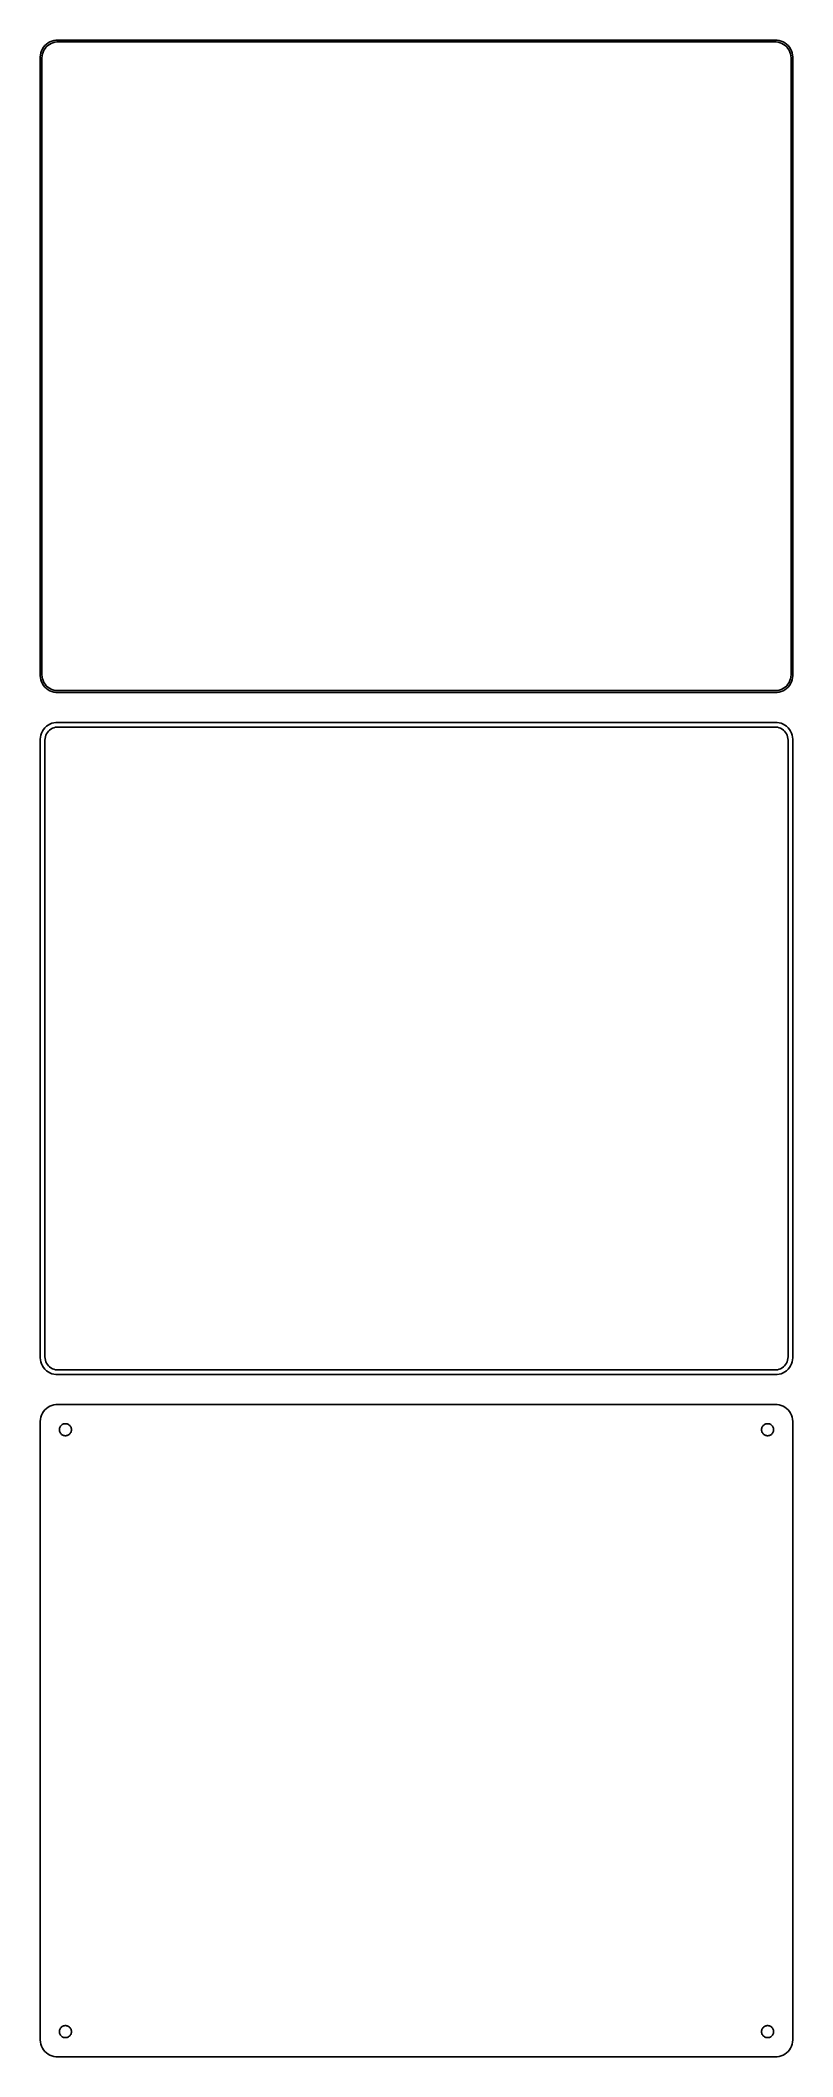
# Model space of a CAD drawing. Header units: metres. Extents: x -112 to 112, y 311 to 913.
import ezdxf

# ---------------------------------------------------------------- set-up
doc = ezdxf.new("R2010")
doc.units = ezdxf.units.M

msp = doc.modelspace()

# ---------------------------------------------------------------- linework, layer by layer
for p, q in [((-111.882, 910.909), (-112.149, 910.341)), ((-111.545, 911.439), (-111.882, 910.909)), ((-111.666, 909.999), (-111.412, 910.538)), ((-111.145, 911.923), (-111.545, 911.439)), ((-111.412, 910.538), (-111.093, 911.042)), ((-110.687, 912.353), (-111.145, 911.923)), ((-111.093, 911.042), (-110.713, 911.502)), ((-110.713, 911.502), (-110.278, 911.91)), ((-110.179, 912.722), (-110.687, 912.353)), ((-110.278, 911.91), (-109.795, 912.261)), ((-109.629, 913.024), (-110.179, 912.722)), ((-109.795, 912.261), (-109.272, 912.548)), ((-109.045, 913.255), (-109.629, 913.024)), ((-109.272, 912.548), (-108.718, 912.768)), ((-108.437, 913.411), (-109.045, 913.255)), ((-108.718, 912.768), (-108.14, 912.916)), ((-107.814, 913.49), (-108.437, 913.411)), ((-108.14, 912.916), (-107.548, 912.991)), ((107.814, 913.49), (-107.814, 913.49)), ((-107.548, 912.991), (107.548, 912.991)), ((107.548, 912.991), (108.14, 912.916)), ((108.437, 913.411), (107.814, 913.49)), ((108.14, 912.916), (108.718, 912.768)), ((109.045, 913.255), (108.437, 913.411)), ((108.718, 912.768), (109.272, 912.548)), ((109.629, 913.024), (109.045, 913.255)), ((109.272, 912.548), (109.795, 912.261)), ((110.179, 912.722), (109.629, 913.024)), ((109.795, 912.261), (110.278, 911.91)), ((110.687, 912.353), (110.179, 912.722)), ((110.278, 911.91), (110.713, 911.502)), ((111.145, 911.923), (110.687, 912.353)), ((110.713, 911.502), (111.093, 911.042)), ((111.093, 911.042), (111.412, 910.538)), ((111.545, 911.439), (111.145, 911.923)), ((111.412, 910.538), (111.666, 909.999)), ((111.882, 910.909), (111.545, 911.439)), ((112.149, 910.341), (111.882, 910.909)), ((-112.461, 909.127), (-112.5, 908.5)), ((-112.5, 908.5), (-112.5, 723.5)), ((-112.343, 909.743), (-112.461, 909.127)), ((-112.149, 910.341), (-112.343, 909.743)), ((-112, 908.25), (-111.963, 908.845)), ((-112, 723.75), (-112, 908.25)), ((-111.963, 908.845), (-111.851, 909.431)), ((-111.851, 909.431), (-111.666, 909.999)), ((111.666, 909.999), (111.851, 909.431)), ((111.851, 909.431), (111.963, 908.845)), ((111.963, 908.845), (112, 908.25)), ((112, 908.25), (112, 723.75)), ((112.343, 909.743), (112.149, 910.341)), ((112.461, 909.127), (112.343, 909.743)), ((112.5, 908.5), (112.461, 909.127)), ((112.5, 723.5), (112.5, 908.5)), ((-111.963, 723.155), (-112, 723.75)), ((112, 723.75), (111.963, 723.155)), ((-112.5, 723.5), (-112.461, 722.873)), ((-112.461, 722.873), (-112.343, 722.257)), ((-112.343, 722.257), (-112.149, 721.659)), ((-112.149, 721.659), (-111.882, 721.091)), ((-111.851, 722.569), (-111.963, 723.155)), ((-111.882, 721.091), (-111.545, 720.561)), ((-111.666, 722.001), (-111.851, 722.569)), ((-111.412, 721.462), (-111.666, 722.001)), ((-111.545, 720.561), (-111.145, 720.077)), ((-111.093, 720.958), (-111.412, 721.462)), ((-111.145, 720.077), (-110.687, 719.647)), ((-110.713, 720.498), (-111.093, 720.958)), ((-110.278, 720.09), (-110.713, 720.498)), ((-110.687, 719.647), (-110.179, 719.278)), ((-109.795, 719.739), (-110.278, 720.09)), ((-110.179, 719.278), (-109.629, 718.976)), ((-109.272, 719.452), (-109.795, 719.739)), ((-109.629, 718.976), (-109.045, 718.745)), ((-108.718, 719.232), (-109.272, 719.452)), ((-109.045, 718.745), (-108.437, 718.589)), ((-108.14, 719.084), (-108.718, 719.232)), ((-108.437, 718.589), (-107.814, 718.51)), ((-107.548, 719.009), (-108.14, 719.084)), ((-107.814, 718.51), (107.814, 718.51)), ((107.548, 719.009), (-107.548, 719.009)), ((108.14, 719.084), (107.548, 719.009)), ((107.814, 718.51), (108.437, 718.589)), ((108.718, 719.232), (108.14, 719.084)), ((108.437, 718.589), (109.045, 718.745)), ((109.272, 719.452), (108.718, 719.232)), ((109.045, 718.745), (109.629, 718.976)), ((109.795, 719.739), (109.272, 719.452)), ((109.629, 718.976), (110.179, 719.278)), ((110.278, 720.09), (109.795, 719.739)), ((110.179, 719.278), (110.687, 719.647)), ((110.713, 720.498), (110.278, 720.09)), ((110.687, 719.647), (111.145, 720.077)), ((111.093, 720.958), (110.713, 720.498)), ((111.412, 721.462), (111.093, 720.958)), ((111.145, 720.077), (111.545, 720.561)), ((111.666, 722.001), (111.412, 721.462)), ((111.545, 720.561), (111.882, 721.091)), ((111.851, 722.569), (111.666, 722.001)), ((111.963, 723.155), (111.851, 722.569)), ((111.882, 721.091), (112.149, 721.659)), ((112.149, 721.659), (112.343, 722.257)), ((112.343, 722.257), (112.461, 722.873)), ((112.461, 722.873), (112.5, 723.5)), ((-112.343, 705.743), (-112.461, 705.127)), ((-112.149, 706.341), (-112.343, 705.743)), ((-111.882, 706.909), (-112.149, 706.341)), ((-111.545, 707.439), (-111.882, 706.909)), ((-111.145, 707.923), (-111.545, 707.439)), ((-110.687, 708.353), (-111.145, 707.923)), ((-110.998, 705.212), (-110.848, 705.674)), ((-110.848, 705.674), (-110.641, 706.114)), ((-110.179, 708.722), (-110.687, 708.353)), ((-110.641, 706.114), (-110.38, 706.524)), ((-110.38, 706.524), (-110.071, 706.899)), ((-109.629, 709.024), (-110.179, 708.722)), ((-110.071, 706.899), (-109.716, 707.231)), ((-109.716, 707.231), (-109.323, 707.517)), ((-109.045, 709.255), (-109.629, 709.024)), ((-109.323, 707.517), (-108.898, 707.751)), ((-108.437, 709.411), (-109.045, 709.255)), ((-108.898, 707.751), (-108.446, 707.93)), ((-108.446, 707.93), (-107.975, 708.051)), ((-107.814, 709.49), (-108.437, 709.411)), ((-107.975, 708.051), (-107.493, 708.112)), ((107.814, 709.49), (-107.814, 709.49)), ((-107.493, 708.112), (107.493, 708.112)), ((107.493, 708.112), (107.975, 708.051)), ((108.437, 709.411), (107.814, 709.49)), ((107.975, 708.051), (108.446, 707.93)), ((109.045, 709.255), (108.437, 709.411)), ((108.446, 707.93), (108.898, 707.751)), ((108.898, 707.751), (109.323, 707.517)), ((109.629, 709.024), (109.045, 709.255)), ((109.323, 707.517), (109.716, 707.231)), ((110.179, 708.722), (109.629, 709.024)), ((109.716, 707.231), (110.071, 706.899)), ((110.071, 706.899), (110.38, 706.524)), ((110.687, 708.353), (110.179, 708.722)), ((110.38, 706.524), (110.641, 706.114)), ((110.641, 706.114), (110.848, 705.674)), ((111.145, 707.923), (110.687, 708.353)), ((110.848, 705.674), (110.998, 705.212)), ((111.545, 707.439), (111.145, 707.923)), ((111.882, 706.909), (111.545, 707.439)), ((112.149, 706.341), (111.882, 706.909)), ((112.343, 705.743), (112.149, 706.341)), ((112.461, 705.127), (112.343, 705.743)), ((-112.461, 705.127), (-112.5, 704.5)), ((-112.5, 704.5), (-112.5, 519.5)), ((-111.119, 704.25), (-111.089, 704.735)), ((-111.119, 519.75), (-111.119, 704.25)), ((-111.089, 704.735), (-110.998, 705.212)), ((110.998, 705.212), (111.089, 704.735)), ((111.089, 704.735), (111.119, 704.25)), ((111.119, 704.25), (111.119, 519.75)), ((112.5, 704.5), (112.461, 705.127)), ((112.5, 519.5), (112.5, 704.5)), ((-112.5, 519.5), (-112.461, 518.873)), ((-112.461, 518.873), (-112.343, 518.257)), ((-111.089, 519.265), (-111.119, 519.75)), ((-110.998, 518.788), (-111.089, 519.265)), ((-110.848, 518.326), (-110.998, 518.788)), ((110.998, 518.788), (110.848, 518.326)), ((111.089, 519.265), (110.998, 518.788)), ((111.119, 519.75), (111.089, 519.265)), ((112.343, 518.257), (112.461, 518.873)), ((112.461, 518.873), (112.5, 519.5)), ((-112.343, 518.257), (-112.149, 517.659)), ((-112.149, 517.659), (-111.882, 517.091)), ((-111.882, 517.091), (-111.545, 516.561)), ((-111.545, 516.561), (-111.145, 516.077)), ((-111.145, 516.077), (-110.687, 515.647)), ((-110.641, 517.886), (-110.848, 518.326)), ((-110.687, 515.647), (-110.179, 515.278)), ((-110.38, 517.476), (-110.641, 517.886)), ((-110.071, 517.101), (-110.38, 517.476)), ((-110.179, 515.278), (-109.629, 514.976)), ((-109.716, 516.769), (-110.071, 517.101)), ((-109.323, 516.483), (-109.716, 516.769)), ((-109.629, 514.976), (-109.045, 514.745)), ((-108.898, 516.249), (-109.323, 516.483)), ((-109.045, 514.745), (-108.437, 514.589)), ((-108.446, 516.07), (-108.898, 516.249)), ((-107.975, 515.949), (-108.446, 516.07)), ((-108.437, 514.589), (-107.814, 514.51)), ((-107.493, 515.888), (-107.975, 515.949)), ((-107.814, 514.51), (107.814, 514.51)), ((107.493, 515.888), (-107.493, 515.888)), ((107.975, 515.949), (107.493, 515.888)), ((107.814, 514.51), (108.437, 514.589)), ((108.446, 516.07), (107.975, 515.949)), ((108.437, 514.589), (109.045, 514.745)), ((108.898, 516.249), (108.446, 516.07)), ((109.323, 516.483), (108.898, 516.249)), ((109.045, 514.745), (109.629, 514.976)), ((109.716, 516.769), (109.323, 516.483)), ((109.629, 514.976), (110.179, 515.278)), ((110.071, 517.101), (109.716, 516.769)), ((110.38, 517.476), (110.071, 517.101)), ((110.179, 515.278), (110.687, 515.647)), ((110.641, 517.886), (110.38, 517.476)), ((110.848, 518.326), (110.641, 517.886)), ((110.687, 515.647), (111.145, 516.077)), ((111.145, 516.077), (111.545, 516.561)), ((111.545, 516.561), (111.882, 517.091)), ((111.882, 517.091), (112.149, 517.659)), ((112.149, 517.659), (112.343, 518.257)), ((-112.461, 501.127), (-112.5, 500.5)), ((-112.5, 500.5), (-112.5, 315.5)), ((-112.343, 501.743), (-112.461, 501.127)), ((-112.149, 502.341), (-112.343, 501.743)), ((-111.882, 502.909), (-112.149, 502.341)), ((-111.545, 503.439), (-111.882, 502.909)), ((-111.145, 503.923), (-111.545, 503.439)), ((-110.687, 504.353), (-111.145, 503.923)), ((-110.179, 504.722), (-110.687, 504.353)), ((-109.629, 505.024), (-110.179, 504.722)), ((-109.045, 505.255), (-109.629, 505.024)), ((-108.437, 505.411), (-109.045, 505.255)), ((-107.814, 505.49), (-108.437, 505.411)), ((107.814, 505.49), (-107.814, 505.49)), ((108.437, 505.411), (107.814, 505.49)), ((109.045, 505.255), (108.437, 505.411)), ((109.629, 505.024), (109.045, 505.255)), ((110.179, 504.722), (109.629, 505.024)), ((110.687, 504.353), (110.179, 504.722)), ((111.145, 503.923), (110.687, 504.353)), ((111.545, 503.439), (111.145, 503.923)), ((111.882, 502.909), (111.545, 503.439)), ((112.149, 502.341), (111.882, 502.909)), ((112.343, 501.743), (112.149, 502.341)), ((112.461, 501.127), (112.343, 501.743)), ((112.5, 500.5), (112.461, 501.127)), ((112.5, 315.5), (112.5, 500.5)), ((-106.8, 498), (-106.786, 498.226)), ((-106.786, 497.774), (-106.8, 498)), ((-106.786, 498.226), (-106.743, 498.448)), ((-106.743, 497.552), (-106.786, 497.774)), ((-106.743, 498.448), (-106.674, 498.663)), ((-106.674, 497.337), (-106.743, 497.552)), ((-106.674, 498.663), (-106.577, 498.867)), ((-106.577, 497.133), (-106.674, 497.337)), ((-106.577, 498.867), (-106.456, 499.058)), ((-106.456, 496.942), (-106.577, 497.133)), ((-106.456, 499.058), (-106.312, 499.232)), ((-106.312, 496.768), (-106.456, 496.942)), ((-106.312, 499.232), (-106.147, 499.387)), ((-106.147, 496.613), (-106.312, 496.768)), ((-106.147, 499.387), (-105.964, 499.52)), ((-105.964, 496.48), (-106.147, 496.613)), ((-105.964, 499.52), (-105.766, 499.629)), ((-105.766, 496.371), (-105.964, 496.48)), ((-105.766, 499.629), (-105.556, 499.712)), ((-105.556, 496.288), (-105.766, 496.371)), ((-105.556, 499.712), (-105.337, 499.768)), ((-105.337, 496.232), (-105.556, 496.288)), ((-105.337, 499.768), (-105.113, 499.796)), ((-105.113, 496.204), (-105.337, 496.232)), ((-105.113, 499.796), (-104.887, 499.796)), ((-104.887, 496.204), (-105.113, 496.204)), ((-104.887, 499.796), (-104.663, 499.768)), ((-104.663, 496.232), (-104.887, 496.204)), ((-104.663, 499.768), (-104.444, 499.712)), ((-104.444, 496.288), (-104.663, 496.232)), ((-104.444, 499.712), (-104.234, 499.629)), ((-104.234, 496.371), (-104.444, 496.288)), ((-104.234, 499.629), (-104.036, 499.52)), ((-104.036, 496.48), (-104.234, 496.371)), ((-104.036, 499.52), (-103.853, 499.387)), ((-103.853, 496.613), (-104.036, 496.48)), ((-103.853, 499.387), (-103.688, 499.232)), ((-103.688, 496.768), (-103.853, 496.613)), ((-103.688, 499.232), (-103.544, 499.058)), ((-103.544, 496.942), (-103.688, 496.768)), ((-103.544, 499.058), (-103.423, 498.867)), ((-103.423, 497.133), (-103.544, 496.942)), ((-103.423, 498.867), (-103.326, 498.663)), ((-103.326, 497.337), (-103.423, 497.133)), ((-103.326, 498.663), (-103.257, 498.448)), ((-103.257, 497.552), (-103.326, 497.337)), ((-103.257, 498.448), (-103.214, 498.226)), ((-103.214, 497.774), (-103.257, 497.552)), ((-103.214, 498.226), (-103.2, 498)), ((-103.2, 498), (-103.214, 497.774)), ((103.2, 498), (103.214, 498.226)), ((103.214, 497.774), (103.2, 498)), ((103.214, 498.226), (103.257, 498.448)), ((103.257, 497.552), (103.214, 497.774)), ((103.257, 498.448), (103.326, 498.663)), ((103.326, 497.337), (103.257, 497.552)), ((103.326, 498.663), (103.423, 498.867)), ((103.423, 497.133), (103.326, 497.337)), ((103.423, 498.867), (103.544, 499.058)), ((103.544, 496.942), (103.423, 497.133)), ((103.544, 499.058), (103.688, 499.232)), ((103.688, 496.768), (103.544, 496.942)), ((103.688, 499.232), (103.853, 499.387)), ((103.853, 496.613), (103.688, 496.768)), ((103.853, 499.387), (104.036, 499.52)), ((104.036, 496.48), (103.853, 496.613)), ((104.036, 499.52), (104.234, 499.629)), ((104.234, 496.371), (104.036, 496.48)), ((104.234, 499.629), (104.444, 499.712)), ((104.444, 496.288), (104.234, 496.371)), ((104.444, 499.712), (104.663, 499.768)), ((104.663, 496.232), (104.444, 496.288)), ((104.663, 499.768), (104.887, 499.796)), ((104.887, 496.204), (104.663, 496.232)), ((104.887, 499.796), (105.113, 499.796)), ((105.113, 496.204), (104.887, 496.204)), ((105.113, 499.796), (105.337, 499.768)), ((105.337, 496.232), (105.113, 496.204)), ((105.337, 499.768), (105.556, 499.712)), ((105.556, 496.288), (105.337, 496.232)), ((105.556, 499.712), (105.766, 499.629)), ((105.766, 496.371), (105.556, 496.288)), ((105.766, 499.629), (105.964, 499.52)), ((105.964, 496.48), (105.766, 496.371)), ((105.964, 499.52), (106.147, 499.387)), ((106.147, 496.613), (105.964, 496.48)), ((106.147, 499.387), (106.312, 499.232)), ((106.312, 496.768), (106.147, 496.613)), ((106.312, 499.232), (106.456, 499.058)), ((106.456, 496.942), (106.312, 496.768)), ((106.456, 499.058), (106.577, 498.867)), ((106.577, 497.133), (106.456, 496.942)), ((106.577, 498.867), (106.674, 498.663)), ((106.674, 497.337), (106.577, 497.133)), ((106.674, 498.663), (106.743, 498.448)), ((106.743, 497.552), (106.674, 497.337)), ((106.743, 498.448), (106.786, 498.226)), ((106.786, 497.774), (106.743, 497.552)), ((106.786, 498.226), (106.8, 498)), ((106.8, 498), (106.786, 497.774)), ((-105.964, 319.52), (-105.766, 319.629)), ((-105.766, 319.629), (-105.556, 319.712)), ((-105.556, 319.712), (-105.337, 319.768)), ((-105.337, 319.768), (-105.113, 319.796)), ((-105.113, 319.796), (-104.887, 319.796)), ((-104.887, 319.796), (-104.663, 319.768)), ((-104.663, 319.768), (-104.444, 319.712)), ((-104.444, 319.712), (-104.234, 319.629)), ((-104.234, 319.629), (-104.036, 319.52)), ((104.036, 319.52), (104.234, 319.629)), ((104.234, 319.629), (104.444, 319.712)), ((104.444, 319.712), (104.663, 319.768)), ((104.663, 319.768), (104.887, 319.796)), ((104.887, 319.796), (105.113, 319.796)), ((105.113, 319.796), (105.337, 319.768)), ((105.337, 319.768), (105.556, 319.712)), ((105.556, 319.712), (105.766, 319.629)), ((105.766, 319.629), (105.964, 319.52)), ((-112.5, 315.5), (-112.461, 314.873)), ((-112.461, 314.873), (-112.343, 314.257)), ((-112.343, 314.257), (-112.149, 313.659)), ((-112.149, 313.659), (-111.882, 313.091)), ((-106.8, 318), (-106.786, 318.226)), ((-106.786, 317.774), (-106.8, 318)), ((-106.786, 318.226), (-106.743, 318.448)), ((-106.743, 317.552), (-106.786, 317.774)), ((-106.743, 318.448), (-106.674, 318.663)), ((-106.674, 317.337), (-106.743, 317.552)), ((-106.674, 318.663), (-106.577, 318.867)), ((-106.577, 317.133), (-106.674, 317.337)), ((-106.577, 318.867), (-106.456, 319.058)), ((-106.456, 316.942), (-106.577, 317.133)), ((-106.456, 319.058), (-106.312, 319.232)), ((-106.312, 316.768), (-106.456, 316.942)), ((-106.312, 319.232), (-106.147, 319.387)), ((-106.147, 316.613), (-106.312, 316.768)), ((-106.147, 319.387), (-105.964, 319.52)), ((-105.964, 316.48), (-106.147, 316.613)), ((-105.766, 316.371), (-105.964, 316.48)), ((-105.556, 316.288), (-105.766, 316.371)), ((-105.337, 316.232), (-105.556, 316.288)), ((-105.113, 316.204), (-105.337, 316.232)), ((-104.887, 316.204), (-105.113, 316.204)), ((-104.663, 316.232), (-104.887, 316.204)), ((-104.444, 316.288), (-104.663, 316.232)), ((-104.234, 316.371), (-104.444, 316.288)), ((-104.036, 316.48), (-104.234, 316.371)), ((-104.036, 319.52), (-103.853, 319.387)), ((-103.853, 316.613), (-104.036, 316.48)), ((-103.853, 319.387), (-103.688, 319.232)), ((-103.688, 316.768), (-103.853, 316.613)), ((-103.688, 319.232), (-103.544, 319.058)), ((-103.544, 316.942), (-103.688, 316.768)), ((-103.544, 319.058), (-103.423, 318.867)), ((-103.423, 317.133), (-103.544, 316.942)), ((-103.423, 318.867), (-103.326, 318.663)), ((-103.326, 317.337), (-103.423, 317.133)), ((-103.326, 318.663), (-103.257, 318.448)), ((-103.257, 317.552), (-103.326, 317.337)), ((-103.257, 318.448), (-103.214, 318.226)), ((-103.214, 317.774), (-103.257, 317.552)), ((-103.214, 318.226), (-103.2, 318)), ((-103.2, 318), (-103.214, 317.774)), ((103.2, 318), (103.214, 318.226)), ((103.214, 317.774), (103.2, 318)), ((103.214, 318.226), (103.257, 318.448)), ((103.257, 317.552), (103.214, 317.774)), ((103.257, 318.448), (103.326, 318.663)), ((103.326, 317.337), (103.257, 317.552)), ((103.326, 318.663), (103.423, 318.867)), ((103.423, 317.133), (103.326, 317.337)), ((103.423, 318.867), (103.544, 319.058)), ((103.544, 316.942), (103.423, 317.133)), ((103.544, 319.058), (103.688, 319.232)), ((103.688, 316.768), (103.544, 316.942)), ((103.688, 319.232), (103.853, 319.387)), ((103.853, 316.613), (103.688, 316.768)), ((103.853, 319.387), (104.036, 319.52)), ((104.036, 316.48), (103.853, 316.613)), ((104.234, 316.371), (104.036, 316.48)), ((104.444, 316.288), (104.234, 316.371)), ((104.663, 316.232), (104.444, 316.288)), ((104.887, 316.204), (104.663, 316.232)), ((105.113, 316.204), (104.887, 316.204)), ((105.337, 316.232), (105.113, 316.204)), ((105.556, 316.288), (105.337, 316.232)), ((105.766, 316.371), (105.556, 316.288)), ((105.964, 316.48), (105.766, 316.371)), ((105.964, 319.52), (106.147, 319.387)), ((106.147, 316.613), (105.964, 316.48)), ((106.147, 319.387), (106.312, 319.232)), ((106.312, 316.768), (106.147, 316.613)), ((106.312, 319.232), (106.456, 319.058)), ((106.456, 316.942), (106.312, 316.768)), ((106.456, 319.058), (106.577, 318.867)), ((106.577, 317.133), (106.456, 316.942)), ((106.577, 318.867), (106.674, 318.663)), ((106.674, 317.337), (106.577, 317.133)), ((106.674, 318.663), (106.743, 318.448)), ((106.743, 317.552), (106.674, 317.337)), ((106.743, 318.448), (106.786, 318.226)), ((106.786, 317.774), (106.743, 317.552)), ((106.786, 318.226), (106.8, 318)), ((106.8, 318), (106.786, 317.774)), ((111.882, 313.091), (112.149, 313.659)), ((112.149, 313.659), (112.343, 314.257)), ((112.343, 314.257), (112.461, 314.873)), ((112.461, 314.873), (112.5, 315.5)), ((-111.882, 313.091), (-111.545, 312.561)), ((-111.545, 312.561), (-111.145, 312.077)), ((-111.145, 312.077), (-110.687, 311.647)), ((-110.687, 311.647), (-110.179, 311.278)), ((-110.179, 311.278), (-109.629, 310.976)), ((-109.629, 310.976), (-109.045, 310.745)), ((-109.045, 310.745), (-108.437, 310.589)), ((-108.437, 310.589), (-107.814, 310.51)), ((-107.814, 310.51), (107.814, 310.51)), ((107.814, 310.51), (108.437, 310.589)), ((108.437, 310.589), (109.045, 310.745)), ((109.045, 310.745), (109.629, 310.976)), ((109.629, 310.976), (110.179, 311.278)), ((110.179, 311.278), (110.687, 311.647)), ((110.687, 311.647), (111.145, 312.077)), ((111.145, 312.077), (111.545, 312.561)), ((111.545, 312.561), (111.882, 313.091))]:
    msp.add_line(p, q)

doc.saveas('drawing.dxf')
